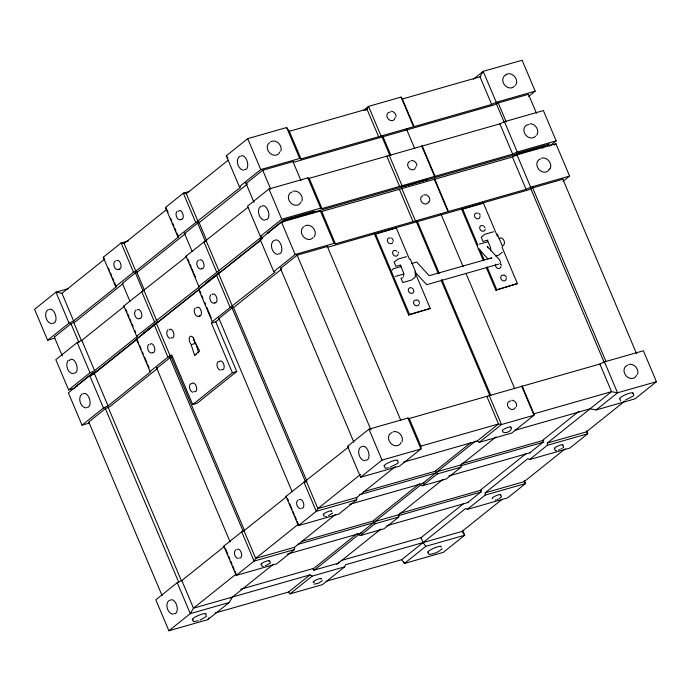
<?xml version="1.0" encoding="UTF-8"?>
<svg xmlns="http://www.w3.org/2000/svg" width="691" height="691" viewBox="0 0 691 691"><rect width="100%" height="100%" fill="white"/><g stroke="black" fill="none" stroke-linecap="round" stroke-linejoin="round"><path stroke-width="1.04" d="M500.63 262.468L499.593 259.894L487.112 246.246L488.166 247.991M348.895 446.775L286.031 496.337L286.696 496.57L244.009 530.748L241.712 531.828L223.841 546.132L236.21 575.413L276.607 563.873L294.478 549.561L294.599 547.255L335.61 514.415M286.031 496.337L298.4 525.618L338.797 514.078L356.677 499.766L356.789 497.46L395.295 466.632M358.75 534.575L360.261 535.577L374.98 523.787L375.101 521.48L420.94 484.78L422.451 485.782L446.256 478.975L460.983 467.185L461.096 464.879L496.06 436.885M403.466 276.314L403.63 272.98L400.59 265.785M360.261 535.577L384.066 528.77L398.785 516.98L398.906 514.674L443.078 479.312M422.451 485.782L437.17 473.991L437.291 471.685L475.581 441.022M490.636 250.583L490.765 248.086L487.725 240.891M326.117 581.295L401.652 559.71L465.76 508.395L467.271 509.397L485.142 495.084L485.255 492.778L527.95 458.599L529.461 459.601L569.859 448.053L587.73 433.749L586.495 430.821M529.461 459.601L547.332 445.289L547.445 442.983L611.544 391.659L617.529 392.816L656.45 381.7L643.381 350.769L604.461 361.885L599.874 364.036L522.275 386.209L409.219 418.513L407.889 418.055L368.968 429.171L347.564 446.317L360.624 477.248L399.545 466.131L420.957 448.986L420.888 446.136L409.219 418.513M280.805 151.174C282.887 145.516 276.029 138.615 270.526 141.845M301.932 201.193C303.72 196.019 298.486 189.895 293.079 191.208M402.076 441.713C403.864 436.531 398.629 430.407 393.214 431.728M516.419 406.628C517.421 403.674 514.907 400.279 511.832 400.175M637.568 374.418C639.365 369.244 634.122 363.12 628.715 364.433M338.806 561.826L338.288 563.208L314.483 570.015L312.306 568.779L240.727 589.233M215.134 613.012L288.605 592.014L289.97 593.897L322.455 584.621L344.679 566.827L345.457 564.746L461.985 531.448L502.167 499.282M392.03 270.216L393.222 268.773L401.393 266.441M332.639 513.033L328.501 515.65M322.421 580.699L318.283 583.316L313.973 584.163M442.102 548.68C438.906 552.126 433.663 554.035 429.007 554.424L427.867 552.083M314.146 236.771C318.197 231.2 310.682 222.467 304.645 226.052M429.128 202.005C431.417 198.766 427.772 193.843 424.006 194.81M515.521 85.269C519.572 79.698 512.057 70.966 506.019 74.559M536.657 135.289C539.904 130.651 535.56 123.819 530.178 123.715M549.639 169.476C553.258 164.363 547.497 156.589 541.554 158.109M363.604 110.335L368.545 106.379L401.03 97.103L402.395 98.986L480.003 76.805L483.19 71.354L522.111 60.229L535.18 91.169L528.589 96.438M223.841 546.132L224.506 546.365L181.819 580.544L177.233 582.694L155.821 599.831L168.889 630.771L207.81 619.646L208.872 617.832M207.81 619.646L229.213 602.509L232.409 597.05M176.982 211.334C174.477 214.262 177.285 221.82 181.742 219.367M68.305 360.201C65.066 364.321 67.416 372.993 72.901 373.736M148.556 344.507C146.051 347.435 148.859 355.001 153.316 352.54M167.68 329.961C165.693 332.544 167.041 337.122 169.926 338.504M195.182 307.944C192.677 310.872 195.484 318.43 199.941 315.977M210.746 294.712C208.241 297.648 211.049 305.206 215.514 302.744M189.55 191.372L183.331 193.152L165.46 207.455L177.829 236.737L240.684 187.175L239.354 186.717L226.285 155.786L247.698 138.641L286.618 127.524L289.348 131.29L301.017 158.913L491.672 104.436L496.259 102.285L535.18 91.169M68.254 288.648L55.962 292.155L34.55 309.3L47.619 340.231L69.031 323.094L73.609 320.944L116.304 286.765L115.639 286.532L103.27 257.251L121.141 242.947L128.396 240.874M69.031 323.094L55.962 292.155L61.94 293.321L104.635 259.134L103.27 257.251M115.639 286.532L133.51 272.228L121.141 242.947L124.138 243.526L166.825 209.338L165.46 207.455M195.7 222.433L183.331 193.152L186.328 193.73L228.177 160.217M239.354 186.717L260.766 169.571L299.687 158.455L301.017 158.913M133.51 272.228L135.807 271.148L178.494 236.97L177.829 236.737M54.347 337.078L70.983 323.768L75.569 321.617L123.033 283.612L122.367 283.379L135.462 272.893L137.759 271.822L185.223 233.817L184.557 233.584L197.652 223.098L199.949 222.027L247.413 184.022M246.082 183.564L262.718 170.245L292.958 161.608L294.288 162.065L407.336 129.761L493.624 105.11L498.211 102.959L528.451 94.322M365.306 110.43L366.947 109.109L368.545 106.379L380.914 135.661M248.052 207.265L186.034 256.162L186.7 256.387L123.844 305.958L124.51 306.182L81.814 340.361L77.228 342.511L55.824 359.657L68.608 389.923L74.749 388.169M549.578 146.129L556.169 140.852L543.385 110.586L504.465 121.702L499.878 123.853L309.223 178.33L307.884 177.872L268.972 188.997L247.559 206.134L260.343 236.4L261.673 236.858L198.818 286.428L186.034 256.162M68.608 389.923L90.011 372.777L94.598 370.635L137.293 336.448L136.628 336.223L123.844 305.958M260.343 236.4L281.755 219.263L320.676 208.138L322.006 208.596L512.662 154.119L517.248 151.977L556.169 140.852M136.628 336.223L199.483 286.653L198.818 286.428M96.55 371.3L91.972 373.451L75.336 386.77L77.349 386.191M260.602 240.416L198.585 289.313L199.25 289.538L136.395 339.108L137.06 339.333L94.365 373.52L89.778 375.662L68.366 392.808L82.03 425.146L89.199 423.099M563.001 181.353L569.591 176.075L555.927 143.737L517.015 154.862L512.428 157.004L434.82 179.185L321.764 211.481L320.434 211.023L281.513 222.148L260.11 239.285L273.766 271.623L275.096 272.081L212.241 321.652L198.585 289.313M144.022 333.295L143.357 333.071L156.451 322.585L158.749 321.505M206.212 283.5L205.547 283.275L218.641 272.79L220.939 271.718M90.849 375.869L262.571 238.378M282.515 222.407L285.038 220.394L544.853 146.155L542.331 148.176M473.309 79.266L483.19 71.354L496.259 102.285M312.315 212.595L313.947 211.291L315.277 211.748M82.03 425.146L103.443 408.001L108.029 405.85L150.716 371.672L150.051 371.447L136.395 339.108M273.766 271.623L295.178 254.487L334.099 243.362L335.429 243.819L448.476 211.515L526.084 189.343L530.671 187.192L569.591 176.075M150.051 371.447L167.922 357.135L171.714 354.863L192.703 404.555L197.039 403.311L236.745 371.525L215.756 321.833L219.634 318.724L218.969 318.499L232.064 308.013L234.361 306.934L281.824 268.929M192.703 404.555L232.401 372.76L211.411 323.077L212.906 321.876L212.241 321.652M88.759 421.994L105.395 408.675L109.981 406.524L157.444 368.519L156.779 368.294L169.874 357.808L172.171 356.729M280.494 268.471L297.13 255.16L327.37 246.514L328.7 246.972L528.036 190.016L532.623 187.866L562.863 179.228M403.043 186.674L428.325 179.444M194.551 355.114L199.639 351.028L194.482 341.311A4.578 2.47 74.1 0 0 190.094 336.508A4.578 2.47 74.1 0 0 190.958 344.135L194.551 355.114L196.287 354.613M426.848 179.867L427.66 179.219M374.608 234.309L375.42 233.662L409.521 314.396L408.709 315.053L374.608 234.309L394.311 228.678M395.347 228.384L396.159 227.728L409.469 259.237M517.576 153.946L519.2 152.642L549.44 144.004L546.115 146.665M483.363 260.619L461.735 209.416L462.547 208.76L477.939 245.193M554.286 145.058L555.927 143.737M482.473 203.491L483.285 202.834L497.425 236.313M415.291 273.023L430.268 308.471L408.709 315.053M502.366 252.215L498.695 255.152L495.758 255.99M486.274 267.503L495.844 290.151L517.395 283.578L502.003 247.145M517.395 283.578L495.844 290.151M360.564 474.397L317.869 508.585L316.279 511.314L298.4 525.618M236.21 575.413L254.081 561.101L255.679 558.38L298.374 524.193L297.121 521.239M168.889 630.771L190.301 613.625L193.489 608.175L236.175 573.988L234.931 571.034M360.624 477.248L382.037 460.111L420.957 448.986L407.889 418.055M230.777 598.354L273.42 564.21M313.075 568.926L357.195 533.599M419.385 483.804L373.581 520.478L373.468 522.785L313.792 570.567M470.744 442.689L435.779 470.683L435.658 472.99L422.564 483.475M288.605 592.014L310.009 574.877L312.185 576.104L344.679 566.827M403.622 462.098L477.084 441.108L498.496 423.963L501.485 424.542L533.979 415.256L533.944 413.831L522.275 386.209M289.97 593.897L312.185 576.104M477.084 441.108L479.26 442.335L501.485 424.542L489.116 395.261M336.767 564.426L380.888 529.099M341.138 560.539L421.018 537.719L463.592 503.627M525.791 453.832L480.815 489.833L480.703 492.139L467.608 502.625M578.903 411.3L543.005 440.046L542.893 442.344L529.798 452.83M462.668 530.386L464.715 535.214L425.794 546.339L404.382 563.476L401.652 559.71M514.605 430.389L590.14 408.804L596.126 409.962L617.529 392.816L604.461 361.885M485.255 492.778L524.175 481.662L565.195 448.813M547.445 442.983L586.365 431.866L624.871 401.03M656.45 381.7L635.038 398.845L596.126 409.962M490.169 258.762L491.923 257.786L429.197 275.709L416.716 262.062L411.611 263.521M562.517 448.139L563.692 447.008L562.82 444.944M499.463 498.436L501.502 496.803L500.63 494.739M560.651 449.15L561.653 448.64M239.837 156.218C234.966 159.345 237.911 169.571 243.508 170.193M115.38 260.844C111.761 263.072 114.982 271.822 119.552 269.162M260.965 206.238C256.093 209.364 259.039 219.591 264.644 220.213M48.102 309.741C43.231 312.859 46.176 323.086 51.773 323.716M198.352 260.248C194.732 262.476 197.954 271.226 202.523 268.557M273.956 240.433C269.084 243.552 272.029 253.778 277.627 254.4M136.153 310.043C132.542 312.272 135.764 321.021 140.333 318.352M82.22 393.948C77.34 397.075 80.286 407.293 85.891 407.923M218.503 361.488C215.514 363.457 217.224 368.985 220.161 370.307M191.001 383.505C188.012 385.474 189.723 391.002 192.659 392.333M503.108 245.642C506.399 243.526 503.169 235.683 499.023 238.542M361.108 446.757C356.236 449.876 359.182 460.102 364.779 460.724M298.141 499.93C295.057 501.908 296.923 508.377 300.464 508.775M235.951 549.725C232.867 551.703 234.733 558.173 238.274 558.57M169.373 600.272C164.501 603.398 167.447 613.625 173.044 614.247M401.566 187.097L403.855 186.026M514.614 154.793L519.2 152.642M200.062 620.103L206.41 616.424L205.728 613.902M497.365 499.42L498.453 498.945M390.07 467.246L397.515 463.514L398.344 462.452L397.472 460.387M625.562 399.959L633.008 396.228L633.837 395.166L632.965 393.093M558.458 450.048L559.555 449.625M265.214 565.86L270.328 563.113L269.576 560.755M495.24 500.172L496.268 499.835M198.334 620.768L193.515 621.71L192.374 619.378M289.348 131.29L366.947 109.109L378.625 136.74M313.947 211.291L283.707 219.937L267.072 233.247L269.049 232.686M218.641 272.79L220.127 272.366M461.735 209.416L481.437 203.785M205.547 283.275L207.024 282.852M47.619 340.231L54.788 338.184M156.451 322.585L157.928 322.161M406.584 256.637L397.791 259.151L394.12 262.088L395.917 266.337L400.806 264.938M493.72 231.735L484.918 234.249L481.247 237.186L483.044 241.444L487.932 240.045M143.357 333.071L144.834 332.647M479.442 244.139L487.691 241.781M211.411 323.077L215.756 321.833M395.243 276.46L404.218 273.904M402.922 277.747L400.97 278.309L402.767 282.559L411.568 280.045L415.239 277.108L415.403 271.287L410.238 259.047M191.459 344.567L195.795 343.332L195.294 342.891A4.578 2.47 74.1 0 1 193.506 337.631M91.972 373.451L94.926 372.604M498.496 264.178L426.667 284.701L414.876 271.805M409.521 314.396L430.268 308.471M232.401 372.76L236.745 371.525M420.888 446.136L498.496 423.963L486.827 396.34M533.944 413.831L611.544 391.659L599.874 364.036M479.26 442.335L511.755 433.05L533.979 415.256L521.61 385.984M363.535 491.742L435.995 471.037M461.873 463.644L543.653 440.279M437.291 471.685L461.096 464.879M359.631 494.713L436.185 472.843M461.009 465.743L543.774 442.093M437.17 473.991L460.983 467.185M356.789 497.46L317.869 508.585L306.199 480.953M356.677 499.766L316.279 511.314L303.91 482.033M547.332 445.289L587.73 433.749L586.365 431.866M349.637 504.309L424.119 483.026M448.951 475.935L530.679 452.579M301.345 541.537L373.805 520.833M399.683 513.439L481.454 490.074M375.101 521.48L398.906 514.674M297.441 544.508L373.995 522.629M398.819 515.538L481.584 491.888M374.98 523.787L398.785 516.98M294.599 547.255L255.679 558.38L244.009 530.748M294.478 549.561L254.081 561.101L241.712 531.828M485.142 495.084L525.54 483.545L524.305 480.616M287.447 554.104L361.929 532.821M386.761 525.73L468.489 502.374M467.271 509.397L507.669 497.848L525.54 483.545L524.175 481.662M310.009 574.877L193.489 608.175L181.819 580.544M229.213 602.509L190.301 613.625L177.233 582.694M388.446 467.764L385.949 468.256M325.487 516.618L326.377 516.393M556.54 450.592L555.409 450.644L554.372 448.407M263.297 566.404L262.165 566.456L261.12 564.219M411.024 160.614C414.09 159.88 417.07 162.895 416.854 165.909M391.261 111.294C393.991 111.406 396.237 114.024 396.073 116.719M504.18 274.897L506.451 276.953M417.053 299.79L418.927 301.155L419.575 303.34M478.647 213.078L480.21 214.841M391.521 237.98L392.695 239.043L393.334 241.228M620.743 400.91L619.611 398.569M385.25 468.196L384.118 465.855M478.345 248.423L488.053 259.039M226.285 155.786L227.926 158.04M461.985 531.448L464.715 535.214L443.302 552.359L404.382 563.476L403.57 561.55M425.794 546.339L423.065 542.573L421.018 537.719M500.811 263.832L501.416 265.275M528.477 94.373L536.441 113.238M562.595 178.589L636.653 353.904M498.237 103.011L506.201 121.875M532.355 187.226L605.998 361.557M504.465 121.702L517.248 151.977M496.19 103.322L504.154 122.186M517.015 154.862L530.671 187.192M530.723 188.531L604.366 362.861M480.003 76.805L491.672 104.436M499.878 123.853L512.662 154.119M512.428 157.004L526.084 189.343M497.365 234.154L502.53 246.385M479.597 249.131L484.175 259.963M487.086 266.856L496.656 289.503M402.395 98.986L414.064 126.608M422.27 146.026L435.054 176.291M401.03 97.103L413.399 126.384M421.605 145.801L434.389 176.067M434.82 179.185L448.476 211.515M434.155 178.952L447.811 211.291M406.377 128.82L414.721 148.582M440.849 213.89L463.091 266.545M466.028 273.498L514.709 388.722M510.848 427.064C513.949 430.709 502.789 435.537 502.392 430.528M382.564 135.626L390.916 155.389M381.657 136.049L389.62 154.914M417.044 220.697L439.286 273.342M441.808 279.302L490.895 395.528M389.119 155.086L401.903 185.352M416.198 221.258L438.37 273.757M441.299 280.684L489.833 395.589M401.67 188.237L415.326 220.576M386.822 156.157L399.605 186.423M399.372 189.308L413.037 221.647M309.223 178.33L322.006 208.596M286.618 127.524L299.687 158.455M307.884 177.872L320.676 208.138M321.764 211.481L335.429 243.819M320.434 211.023L334.099 243.362M292.975 161.659L300.948 180.524M327.093 245.875L400.737 420.206M262.321 169.312L270.708 189.161M296.862 254.513L370.92 429.837M247.698 138.641L260.766 169.571M268.972 188.997L281.755 219.263M281.513 222.148L295.178 254.487M368.968 429.171L382.037 460.111M245.694 182.631L254.072 202.48M280.226 267.832L353.87 442.162M323.31 514.424L324.183 516.497M198.74 221.742L206.704 240.606M186.328 193.73L197.997 221.353M206.194 240.779L218.987 271.045M233.273 306.951L306.916 481.282M197.358 222.39L205.287 241.168M218.745 273.93L232.409 306.268M231.839 307.46L305.69 482.292M203.905 241.85L216.689 272.116M216.456 275.001L230.112 307.34M184.255 232.876L192.193 251.654M218.736 317.946L292.172 491.785M167.239 210.332L168.077 212.301M170.573 218.226L171.826 221.18M172.664 223.158L173.907 226.112M174.745 228.09L175.998 231.053M176.827 233.022L178.079 235.985M187.935 259.315L189.17 262.243M189.999 264.195L191.234 267.132M192.063 269.084L193.299 272.012M194.119 273.964L195.363 276.892M199.664 290.522L200.9 293.459M201.729 295.42L202.973 298.357M204.631 302.278L205.46 304.239M206.695 307.175L211.256 317.955M287.534 498.539L288.363 500.517M289.615 503.471L292.12 509.397M292.949 511.366L294.202 514.329M295.04 516.298L296.284 519.261M136.55 271.537L144.514 290.393M124.138 243.526L135.807 271.148M144.004 290.565L156.797 320.84M171.083 356.746L244.726 531.077M135.16 272.185L143.097 290.963M156.555 323.725L170.219 356.064M169.606 357.161L243.249 531.5M141.715 291.645L154.499 321.911M154.266 324.796L167.922 357.135M122.393 283.44L129.943 301.302M156.511 367.647L230.146 541.986M108.383 268.013L109.636 270.976M110.474 272.954L111.717 275.908M112.555 277.886L113.808 280.84M114.637 282.818L115.889 285.78M125.745 309.11L126.98 312.038M127.809 313.99L129.044 316.919M129.865 318.879L131.109 321.807M131.929 323.759L133.164 326.688M134.814 330.592L135.643 332.544M137.474 340.317L138.71 343.254M139.539 345.215L141.197 349.136M142.441 352.073L143.262 354.034M144.505 356.971L146.993 362.853M147.822 364.813L149.057 367.75M225.344 548.334L227.84 554.26M228.678 556.229L229.93 559.192M230.759 561.161L232.012 564.124M232.841 566.093L234.094 569.056M61.94 293.321L73.609 320.944M81.814 340.361L94.598 370.635M73.54 321.98L81.512 340.844M94.365 373.52L108.029 405.85M108.081 407.189L181.301 580.526M71 323.82L78.973 342.684M105.118 408.036L178.762 582.366M77.228 342.511L90.011 372.777M89.778 375.662L103.443 408.001M54.373 337.139L62.337 355.995M88.906 422.339L162.126 595.685M398.327 252.163L398.552 252.906M196.08 344.291L198.611 352.911M398.076 254.055A3.084 2.531 51.3 0 1 395.105 256.05A3.084 2.531 51.3 0 1 392.583 252.5A3.084 2.531 51.3 0 1 395.554 250.513M396.263 250.807A3.084 2.531 51.3 0 1 396.902 251.274M413.564 289.831A3.084 2.531 51.3 0 1 411.801 293.416A3.084 2.531 51.3 0 1 408.321 290.263A3.084 2.531 51.3 0 1 411.3 287.776M412 288.069A3.084 2.531 51.3 0 1 413.175 289.132M392.678 242.325A3.084 2.531 51.3 0 1 389.379 243.457A3.084 2.531 51.3 0 1 387.366 239.846A3.084 2.531 51.3 0 1 390.311 238.084M418.91 304.437A3.084 2.531 51.3 0 1 415.619 305.56A3.084 2.531 51.3 0 1 413.598 301.95A3.084 2.531 51.3 0 1 416.543 300.196M485.203 229.162A3.084 2.531 51.3 0 1 482.232 231.157A3.084 2.531 51.3 0 1 479.709 227.607A3.084 2.531 51.3 0 1 482.681 225.612M483.389 225.905A3.084 2.531 51.3 0 1 484.028 226.372M484.564 226.976A3.084 2.531 51.3 0 1 484.952 227.676M479.804 217.432A3.084 2.531 51.3 0 1 476.514 218.555A3.084 2.531 51.3 0 1 474.492 214.944A3.084 2.531 51.3 0 1 477.438 213.191M479.925 215.998A3.084 2.531 51.3 0 1 479.96 216.741M500.949 266.424A3.084 2.531 51.3 0 1 497.615 268.298A3.084 2.531 51.3 0 1 495.602 264.178M499.774 263.642A3.084 2.531 51.3 0 1 500.301 264.238M506.045 279.535A3.084 2.531 51.3 0 1 502.746 280.667A3.084 2.531 51.3 0 1 500.725 277.056A3.084 2.531 51.3 0 1 503.67 275.303M506.158 278.102A3.084 2.531 51.3 0 1 506.192 278.844M636.549 375.239A7.23 5.934 51.3 0 1 626.106 375.844A7.23 5.934 51.3 0 1 627.696 365.254M170.297 600.185A7.23 3.896 74.1 0 1 176.887 605.938A7.23 3.896 74.1 0 1 173.847 613.686M401.056 442.525A7.23 5.934 51.3 0 1 390.614 443.13A7.23 5.934 51.3 0 1 392.203 432.54M362.032 446.671A7.23 3.896 74.1 0 1 368.623 452.415A7.23 3.896 74.1 0 1 365.582 460.163M314.396 582.211A4.578 0.846 -22.9 0 1 314.025 581.122A4.578 0.846 -22.9 0 1 319.674 578.643A4.578 0.846 -22.9 0 1 321.021 579.3M261.734 564.426A4.578 0.846 -22.9 0 1 265.258 561.602A4.578 0.846 -22.9 0 1 269.049 561.429M323.924 514.64A4.578 0.846 -22.9 0 1 327.448 511.806A4.578 0.846 -22.9 0 1 331.239 511.634M492.787 498.41A4.578 0.846 -22.9 0 1 495.767 495.818A4.578 0.846 -22.9 0 1 500.509 495.024M554.977 448.614A4.578 0.846 -22.9 0 1 557.957 446.023A4.578 0.846 -22.9 0 1 562.699 445.229M502.564 430.7A4.578 0.846 -22.9 0 1 507.082 427.694A4.578 0.846 -22.9 0 1 510.321 427.738M237.212 549.475A4.578 2.47 74.1 0 1 241.384 553.12A4.578 2.47 74.1 0 1 239.457 558.017M299.402 499.688A4.578 2.47 74.1 0 1 303.574 503.324A4.578 2.47 74.1 0 1 301.647 508.231M193.342 619.706A7.23 1.339 -22.9 0 1 198.041 615.612A7.23 1.339 -22.9 0 1 205.538 614.359M428.135 552.351A7.23 1.339 -22.9 0 1 434.406 547.954A7.23 1.339 -22.9 0 1 441.031 547.065M619.87 398.837A7.23 1.339 -22.9 0 1 626.15 394.431A7.23 1.339 -22.9 0 1 632.775 393.55M384.377 466.123A7.23 1.339 -22.9 0 1 390.657 461.726A7.23 1.339 -22.9 0 1 397.273 460.837M515.4 407.44A4.578 3.757 51.3 0 1 508.421 407.353A4.578 3.757 51.3 0 1 510.813 400.987M274.88 240.347A7.23 3.896 74.1 0 1 281.47 246.091A7.23 3.896 74.1 0 1 278.43 253.839M313.127 237.583A7.23 5.934 51.3 0 1 303.461 236.806A7.23 5.934 51.3 0 1 303.625 226.873M549.397 168.906A7.23 5.934 51.3 0 1 538.954 169.511A7.23 5.934 51.3 0 1 540.535 158.921M83.145 393.861A7.23 3.896 74.1 0 1 89.726 399.605A7.23 3.896 74.1 0 1 86.686 407.362M149.938 344.541A4.578 2.47 74.1 0 1 154.404 347.046A4.578 2.47 74.1 0 1 152.651 352.522M428.593 201.945A4.578 3.757 51.3 0 1 421.985 202.325A4.578 3.757 51.3 0 1 422.996 195.622M212.128 294.746A4.578 2.47 74.1 0 1 216.594 297.251A4.578 2.47 74.1 0 1 214.841 302.727M191.796 383.825A4.578 2.47 74.1 0 1 196.434 386.9A4.578 2.47 74.1 0 1 193.808 391.477M219.297 361.799A4.578 2.47 74.1 0 1 223.936 364.874A4.578 2.47 74.1 0 1 221.31 369.46M169.062 329.996A4.578 2.47 74.1 0 1 173.7 333.071A4.578 2.47 74.1 0 1 171.074 337.657M196.564 307.979A4.578 2.47 74.1 0 1 201.029 310.475A4.578 2.47 74.1 0 1 199.276 315.951M261.889 206.16A7.23 3.896 74.1 0 1 268.479 211.904A7.23 3.896 74.1 0 1 265.439 219.652M69.411 360.564A7.23 3.896 74.1 0 1 76.468 364.52A7.23 3.896 74.1 0 1 73.704 373.175M535.637 136.11A7.23 5.934 51.3 0 1 524.875 133.786A7.23 5.934 51.3 0 1 529.159 124.527M300.913 202.014A7.23 5.934 51.3 0 1 290.47 202.618A7.23 5.934 51.3 0 1 292.06 192.029M199.613 259.997A4.578 2.47 74.1 0 1 203.785 263.634A4.578 2.47 74.1 0 1 201.858 268.54M137.423 309.793A4.578 2.47 74.1 0 1 141.595 313.429A4.578 2.47 74.1 0 1 139.668 318.335M415.118 168.63A4.578 3.757 51.3 0 1 408.631 167.671A4.578 3.757 51.3 0 1 410.005 161.435M415.835 166.73A4.578 3.757 51.3 0 1 415.611 167.758M514.501 86.09A7.23 5.934 51.3 0 1 504.249 84.57A7.23 5.934 51.3 0 1 506.425 74.714M49.026 309.654A7.23 3.896 74.1 0 1 55.617 315.398A7.23 3.896 74.1 0 1 52.576 323.155M279.786 151.994A7.23 5.934 51.3 0 1 270.008 153.264A7.23 5.934 51.3 0 1 269.507 142.657M240.762 156.14A7.23 3.896 74.1 0 1 247.352 161.884A7.23 3.896 74.1 0 1 244.312 169.632M116.641 260.602A4.578 2.47 74.1 0 1 120.813 264.238A4.578 2.47 74.1 0 1 118.887 269.145M178.364 211.368A4.578 2.47 74.1 0 1 182.83 213.864A4.578 2.47 74.1 0 1 181.077 219.349M395.053 117.539A4.578 3.757 51.3 0 1 390.994 120.579A4.578 3.757 51.3 0 1 386.9 115.958A4.578 3.757 51.3 0 1 390.242 112.106"/></g></svg>
